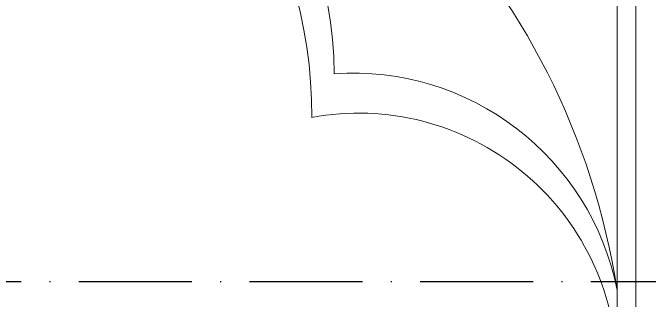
# Model space of a CAD drawing. Extents: x 775040 to 808375, y 4159409 to 4163651.
# Drawn here: x 785766.5 to 785834.1, y 4161921.6 to 4161952 of the extents above; entities that cross this region are included whole.
import ezdxf

# ---------------------------------------------------------------- set-up
doc = ezdxf.new("R2010")
doc.units = 0
doc.header["$MEASUREMENT"] = 0
doc.linetypes.add('ACAD_ISO10W100', pattern=[18, 12, -3, 0, -3])
doc.layers.add('Z_kesit çizgisi', color=6, linetype='ACAD_ISO10W100', lineweight=30)
doc.layers.add('Z_tefriş', color=73, linetype='Continuous', lineweight=5)

# ---------------------------------------------------------------- blocks, each defined once
blk = doc.blocks.new('YATAK 2')
at = {"layer": 'Z_tefriş'}
for p, q in [((-8643.915, 17107.345), (-8643.915, 16917.345)), ((-8641.915, 17095.345), (-8641.915, 16929.345))]:
    blk.add_line(p, q, dxfattribs=at)
for centre, radius, start, end in [((-8565.816, 17029.467), 77, 99.79451, 171.22544), ((-8569.089, 17063.657), 42.83, 103.2633, 179.35675), ((-8560.336, 17059.804), 49.185, 112.19421, 180.31984), ((-8613.932, 17035.686), 28.524, 85.94663, 168.82682), ((-8614.472, 17032.531), 27.449, 79.6059, 178.81526)]:
    blk.add_arc(centre, radius, start, end, dxfattribs=at)

msp = doc.modelspace()

# ---------------------------------------------------------------- linework, layer by layer
at = {"layer": 'Z_kesit çizgisi'}
msp.add_line((783601.544, 4161923.567), (786559.028, 4161923.567), dxfattribs=at)

# ---------------------------------------------------------------- block references
at = {"layer": 'Z_tefriş', "xscale": -1}
msp.add_blockref('YATAK 2', (777188.728, 4144881.41), dxfattribs=at)

doc.saveas('drawing.dxf')
